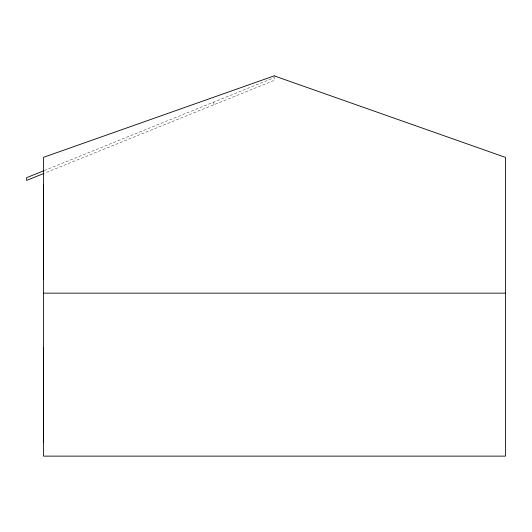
<?xml version="1.0" encoding="UTF-8"?>
<svg xmlns="http://www.w3.org/2000/svg" width="532" height="532" viewBox="0 0 532 532"><rect width="100%" height="100%" fill="white"/><g stroke="black" fill="none" stroke-linecap="round" stroke-linejoin="round"><path stroke-width="0.4" stroke-dasharray="2.66 2" d="M44.302 170.546L274.419 77.572L274.419 80.285L44.302 173.259M213.884 102.024L213.884 104.744"/><path stroke-width="0.8" d="M43.531 170.852L26.6 177.695L26.6 180.415L43.531 173.572M43.564 293.152L505.4 293.152M43.531 347.476L43.538 442.551M274.186 75.87L43.564 157.312L43.564 456.13L505.4 456.13L505.4 157.372L274.186 75.87M43.511 184.498L43.518 279.566L43.511 184.498"/></g></svg>
